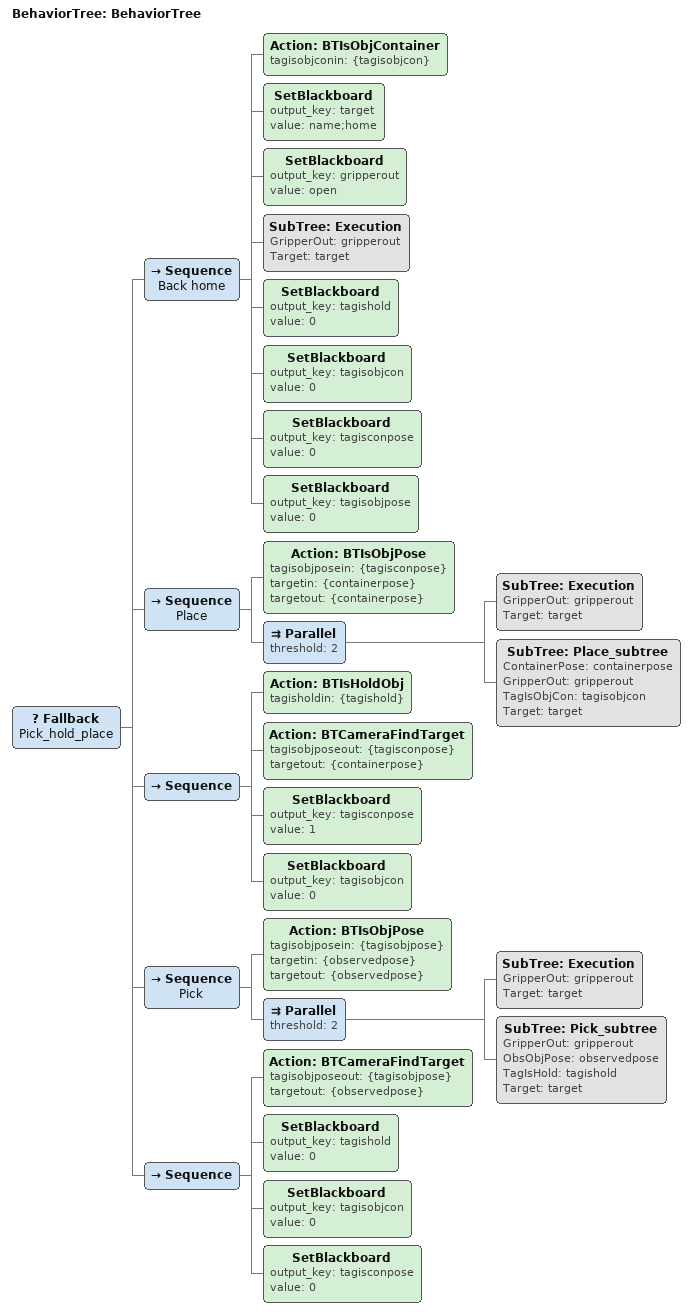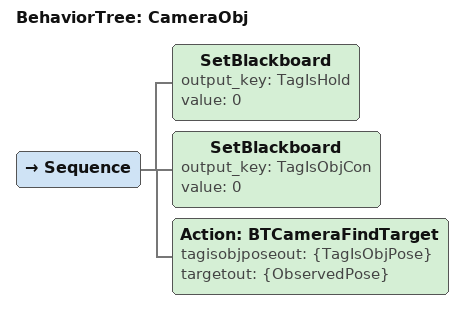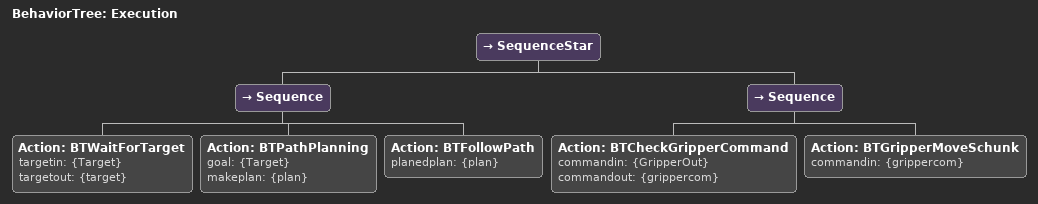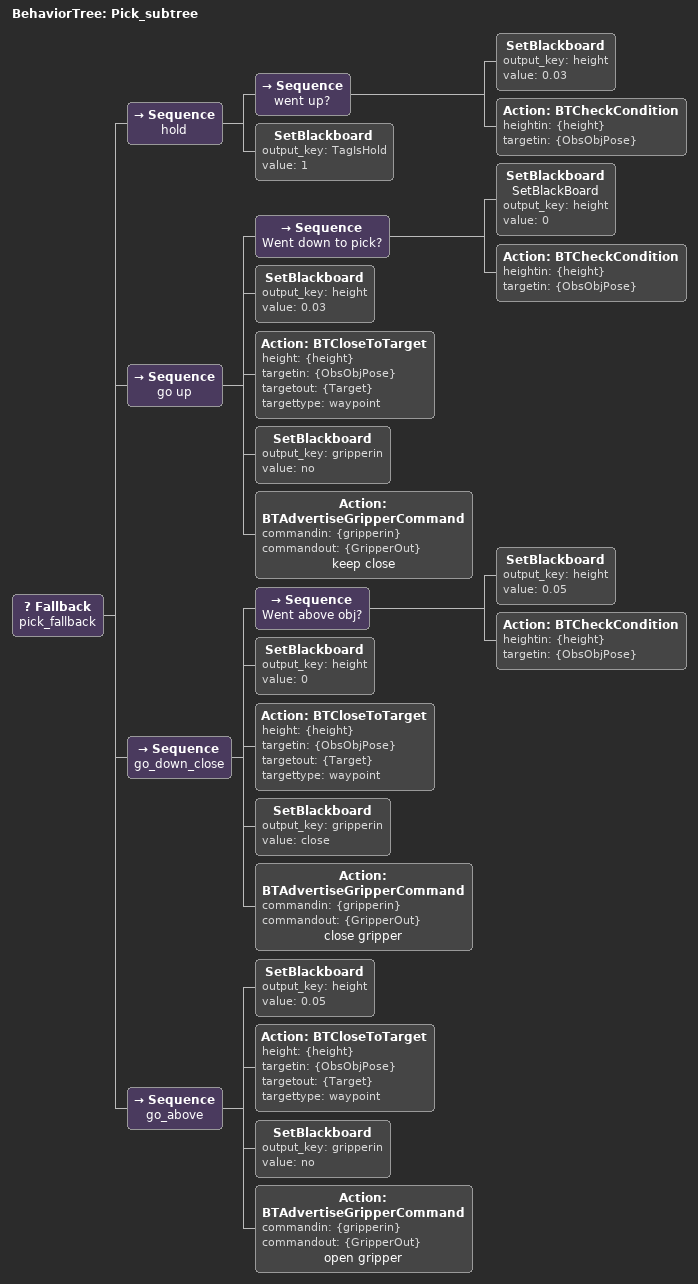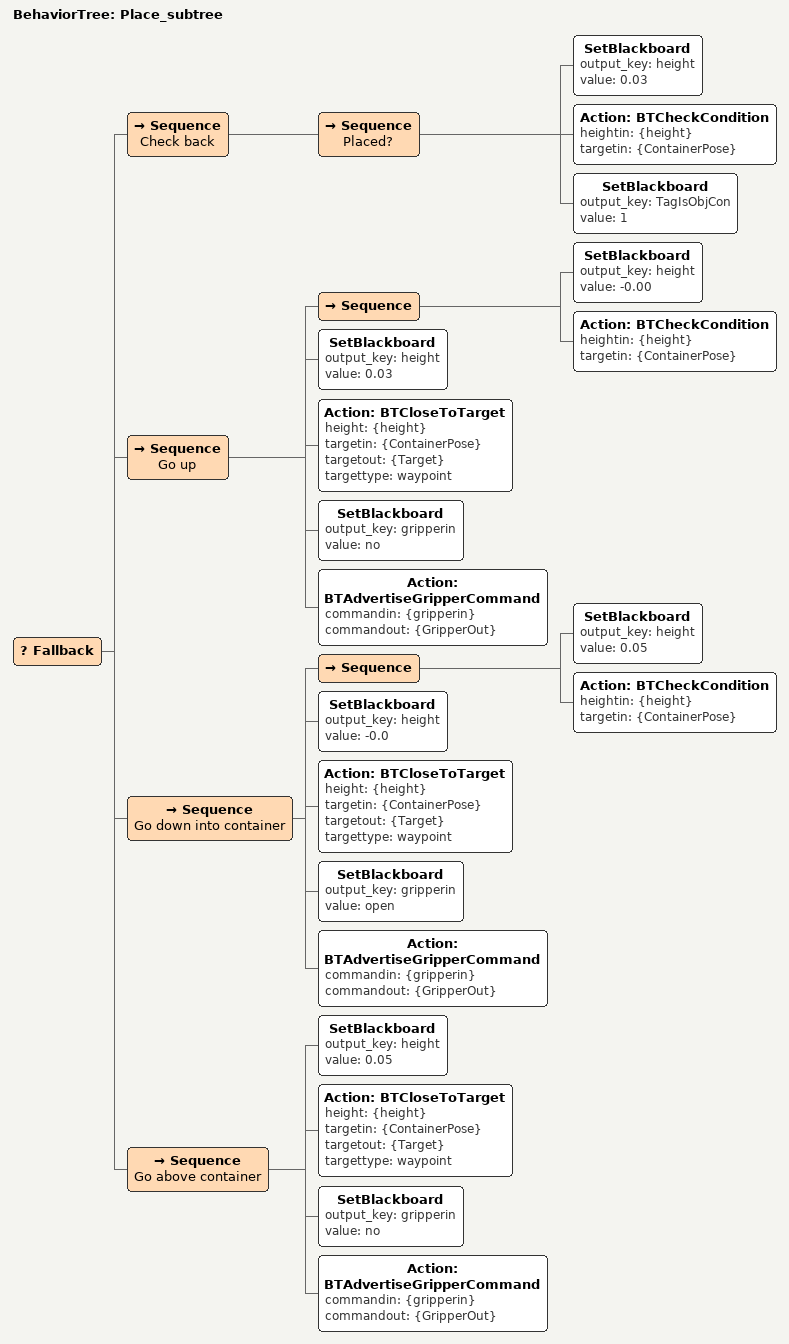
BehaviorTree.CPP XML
<?xml version="1.0"?>
<root main_tree_to_execute="BehaviorTree">
    <BehaviorTree ID="BehaviorTree">
        <Fallback name="Pick_hold_place">
            <Sequence name="Back home">
                <Action ID="BTIsObjContainer" tagisobjconin="{tagisobjcon}"/>
                <SetBlackboard output_key="target" value="name;home"/>
                <SetBlackboard output_key="gripperout" value="open"/>
                <SubTree GripperOut="gripperout" ID="Execution" Target="target"/>
                <SetBlackboard output_key="tagishold" value="0"/>
                <SetBlackboard output_key="tagisobjcon" value="0"/>
                <SetBlackboard output_key="tagisconpose" value="0"/>
                <SetBlackboard output_key="tagisobjpose" value="0"/>
            </Sequence>
            <Sequence name="Place">
                <Action ID="BTIsObjPose" tagisobjposein="{tagisconpose}" targetin="{containerpose}" targetout="{containerpose}"/>
                <Parallel threshold="2">
                    <SubTree GripperOut="gripperout" ID="Execution" Target="target"/>
                    <SubTree ContainerPose="containerpose" GripperOut="gripperout" ID="Place_subtree" TagIsObjCon="tagisobjcon" Target="target"/>
                </Parallel>
            </Sequence>
            <Sequence>
                <Action ID="BTIsHoldObj" tagisholdin="{tagishold}"/>
                <Action ID="BTCameraFindTarget" tagisobjposeout="{tagisconpose}" targetout="{containerpose}"/>
                <SetBlackboard output_key="tagisconpose" value="1"/>
                <SetBlackboard output_key="tagisobjcon" value="0"/>
            </Sequence>
            <Sequence name="Pick">
                <Action ID="BTIsObjPose" tagisobjposein="{tagisobjpose}" targetin="{observedpose}" targetout="{observedpose}"/>
                <Parallel threshold="2">
                    <SubTree GripperOut="gripperout" ID="Execution" Target="target"/>
                    <SubTree GripperOut="gripperout" ID="Pick_subtree" ObsObjPose="observedpose" TagIsHold="tagishold" Target="target"/>
                </Parallel>
            </Sequence>
            <Sequence>
                <Action ID="BTCameraFindTarget" tagisobjposeout="{tagisobjpose}" targetout="{observedpose}"/>
                <SetBlackboard output_key="tagishold" value="0"/>
                <SetBlackboard output_key="tagisobjcon" value="0"/>
                <SetBlackboard output_key="tagisconpose" value="0"/>
            </Sequence>
        </Fallback>
    </BehaviorTree>
    <BehaviorTree ID="CameraObj">
        <Sequence>
            <SetBlackboard output_key="TagIsHold" value="0"/>
            <SetBlackboard output_key="TagIsObjCon" value="0"/>
            <Action ID="BTCameraFindTarget" tagisobjposeout="{TagIsObjPose}" targetout="{ObservedPose}"/>
        </Sequence>
    </BehaviorTree>
    <BehaviorTree ID="Execution">
        <SequenceStar>
            <Sequence>
                <Action ID="BTWaitForTarget" targetin="{Target}" targetout="{target}"/>
                <Action ID="BTPathPlanning" goal="{Target}" makeplan="{plan}"/>
                <Action ID="BTFollowPath" planedplan="{plan}"/>
            </Sequence>
            <Sequence>
                <Action ID="BTCheckGripperCommand" commandin="{GripperOut}" commandout="{grippercom}"/>
                <Action ID="BTGripperMoveSchunk" commandin="{grippercom}"/>
            </Sequence>
        </SequenceStar>
    </BehaviorTree>
    <BehaviorTree ID="Pick_subtree">
        <Fallback name="pick_fallback">
            <Sequence name="hold">
                <Sequence name="went up?">
                    <SetBlackboard output_key="height" value="0.03"/>
                    <Action ID="BTCheckCondition" heightin="{height}" targetin="{ObsObjPose}"/>
                </Sequence>
                <SetBlackboard output_key="TagIsHold" value="1"/>
            </Sequence>
            <Sequence name="go up">
                <Sequence name="Went down to pick?">
                    <SetBlackboard name="SetBlackBoard" output_key="height" value="0"/>
                    <Action ID="BTCheckCondition" heightin="{height}" targetin="{ObsObjPose}"/>
                </Sequence>
                <SetBlackboard output_key="height" value="0.03"/>
                <Action ID="BTCloseToTarget" height="{height}" targetin="{ObsObjPose}" targetout="{Target}" targettype="waypoint"/>
                <SetBlackboard output_key="gripperin" value="no"/>
                <Action ID="BTAdvertiseGripperCommand" commandin="{gripperin}" commandout="{GripperOut}" name="keep close"/>
            </Sequence>
            <Sequence name="go_down_close">
                <Sequence name="Went above obj?">
                    <SetBlackboard output_key="height" value="0.05"/>
                    <Action ID="BTCheckCondition" heightin="{height}" targetin="{ObsObjPose}"/>
                </Sequence>
                <SetBlackboard output_key="height" value="0"/>
                <Action ID="BTCloseToTarget" height="{height}" targetin="{ObsObjPose}" targetout="{Target}" targettype="waypoint"/>
                <SetBlackboard output_key="gripperin" value="close"/>
                <Action ID="BTAdvertiseGripperCommand" commandin="{gripperin}" commandout="{GripperOut}" name="close gripper"/>
            </Sequence>
            <Sequence name="go_above">
                <SetBlackboard output_key="height" value="0.05"/>
                <Action ID="BTCloseToTarget" height="{height}" targetin="{ObsObjPose}" targetout="{Target}" targettype="waypoint"/>
                <SetBlackboard output_key="gripperin" value="no"/>
                <Action ID="BTAdvertiseGripperCommand" commandin="{gripperin}" commandout="{GripperOut}" name="open gripper"/>
            </Sequence>
        </Fallback>
    </BehaviorTree>
    <BehaviorTree ID="Place_subtree">
        <Fallback>
            <Sequence name="Check back">
                <Sequence name="Placed?">
                    <SetBlackboard output_key="height" value="0.03"/>
                    <Action ID="BTCheckCondition" heightin="{height}" targetin="{ContainerPose}"/>
                    <SetBlackboard output_key="TagIsObjCon" value="1"/>
                </Sequence>
            </Sequence>
            <Sequence name="Go up">
                <Sequence>
                    <SetBlackboard output_key="height" value="-0.00"/>
                    <Action ID="BTCheckCondition" heightin="{height}" targetin="{ContainerPose}"/>
                </Sequence>
                <SetBlackboard output_key="height" value="0.03"/>
                <Action ID="BTCloseToTarget" height="{height}" targetin="{ContainerPose}" targetout="{Target}" targettype="waypoint"/>
                <SetBlackboard output_key="gripperin" value="no"/>
                <Action ID="BTAdvertiseGripperCommand" commandin="{gripperin}" commandout="{GripperOut}"/>
            </Sequence>
            <Sequence name="Go down into container">
                <Sequence>
                    <SetBlackboard output_key="height" value="0.05"/>
                    <Action ID="BTCheckCondition" heightin="{height}" targetin="{ContainerPose}"/>
                </Sequence>
                <SetBlackboard output_key="height" value="-0.0"/>
                <Action ID="BTCloseToTarget" height="{height}" targetin="{ContainerPose}" targetout="{Target}" targettype="waypoint"/>
                <SetBlackboard output_key="gripperin" value="open"/>
                <Action ID="BTAdvertiseGripperCommand" commandin="{gripperin}" commandout="{GripperOut}"/>
            </Sequence>
            <Sequence name="Go above container">
                <SetBlackboard output_key="height" value="0.05"/>
                <Action ID="BTCloseToTarget" height="{height}" targetin="{ContainerPose}" targetout="{Target}" targettype="waypoint"/>
                <SetBlackboard output_key="gripperin" value="no"/>
                <Action ID="BTAdvertiseGripperCommand" commandin="{gripperin}" commandout="{GripperOut}"/>
            </Sequence>
        </Fallback>
    </BehaviorTree>
</root>
